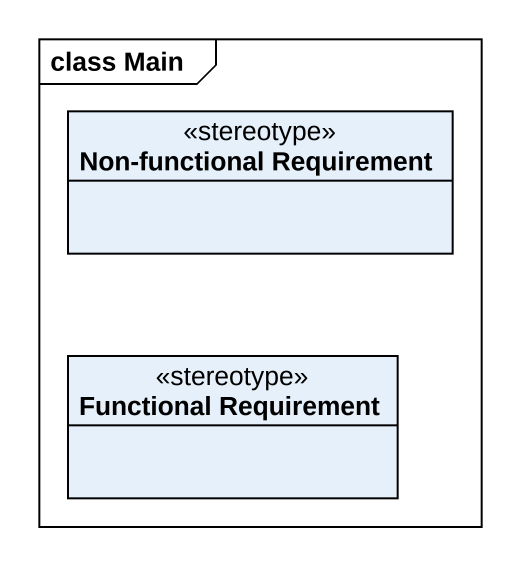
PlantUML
@startuml
mainframe class Main
hide circle
hide empty members
class "Non-functional Requirement" as Non_functional_Requirement <<stereotype>>
class "Functional Requirement" as Functional_Requirement <<stereotype>>
@enduml
